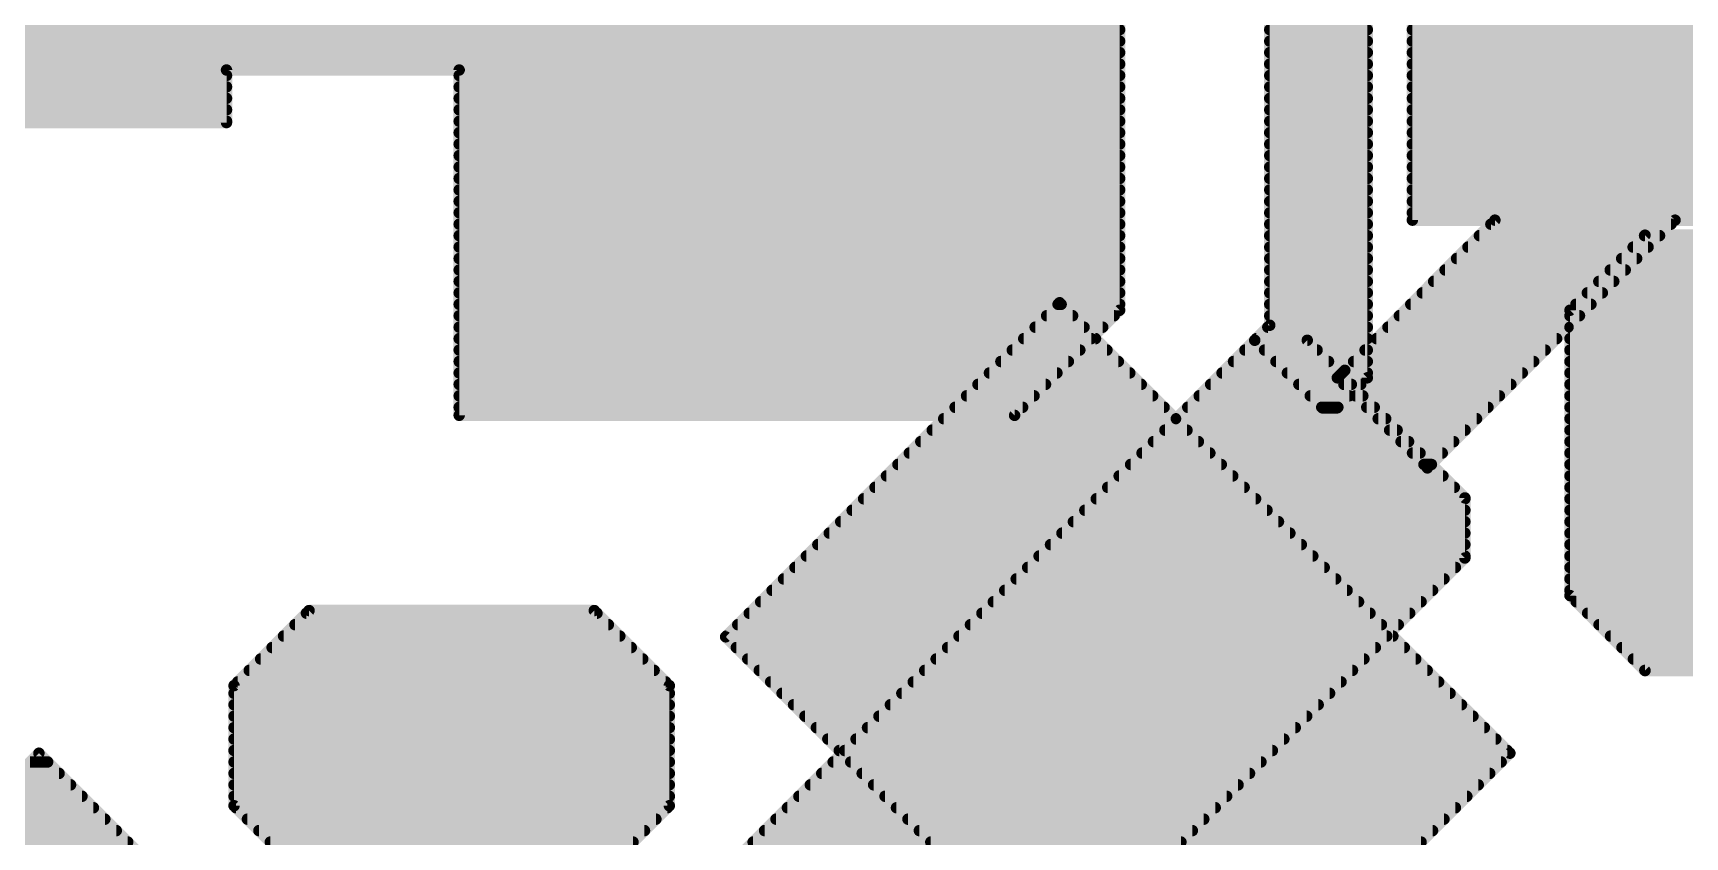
# Model space of a CAD drawing. Extents: x 0 to 99.8, y 0 to 95.2.
# Drawn here: x 34.02 to 56.03, y 55.08 to 65.79 of the extents above; entities that cross this region are included whole.
import ezdxf

# ---------------------------------------------------------------- set-up
doc = ezdxf.new("R2010")
doc.units = 0
doc.layers.add('156', color=253, linetype='CONTINUOUS')
doc.layers.add('157', color=20, linetype='CONTINUOUS')

msp = doc.modelspace()

# ---------------------------------------------------------------- linework, layer by layer
at = {"layer": '156', "const_width": 0.1524}
for points in [[(48.5, 62.1), (48.5, 69.1)], [(52.4, 66.1), (52.4, 63.3)], [(32, 65.8368), (48.5, 65.8368)], [(52.4, 65.8368), (68.9, 65.8368)], [(32, 65.6844), (48.5, 65.6844)], [(32, 65.532), (48.5, 65.532)], [(52.4, 65.6844), (68.9, 65.6844)], [(52.4, 65.532), (68.9, 65.532)], [(32, 65.3796), (48.5, 65.3796)], [(36.6, 64.6), (36.6, 65.3)], [(36.6, 65.3), (39.7, 65.3)], [(39.7, 65.3), (39.7, 60.7)], [(52.4, 65.3796), (68.9, 65.3796)], [(32, 65.2272), (36.6, 65.2272)], [(32, 65.0748), (36.6, 65.0748)], [(39.7, 65.2272), (48.5, 65.2272)], [(39.7, 65.0748), (48.5, 65.0748)], [(52.4, 65.2272), (68.9, 65.2272)], [(52.4, 65.0748), (68.9, 65.0748)], [(32, 64.9224), (36.6, 64.9224)], [(39.7, 64.9224), (48.5, 64.9224)], [(52.4, 64.9224), (68.9, 64.9224)], [(32, 64.77), (36.6, 64.77)], [(39.7, 64.77), (48.5, 64.77)], [(52.4, 64.77), (68.9, 64.77)], [(32, 64.6176), (36.6, 64.6176)], [(32, 64.6), (36.6, 64.6)], [(39.7, 64.6176), (48.5, 64.6176)], [(39.7, 64.4652), (48.5, 64.4652)], [(52.4, 64.6176), (68.9, 64.6176)], [(52.4, 64.4652), (68.9, 64.4652)], [(39.7, 64.3128), (48.5, 64.3128)], [(52.4, 64.3128), (68.9, 64.3128)], [(39.7, 64.1604), (48.5, 64.1604)], [(39.7, 64.008), (48.5, 64.008)], [(52.4, 64.1604), (68.9, 64.1604)], [(52.4, 64.008), (68.9, 64.008)], [(39.7, 63.8556), (48.5, 63.8556)], [(52.4, 63.8556), (57, 63.8556)], [(39.7, 63.7032), (48.5, 63.7032)], [(39.7, 63.5508), (48.5, 63.5508)], [(52.4, 63.7032), (57, 63.7032)], [(52.4, 63.5508), (57, 63.5508)], [(39.7, 63.3984), (48.5, 63.3984)], [(52.4, 63.3984), (57, 63.3984)], [(39.7, 63.246), (48.5, 63.246)], [(39.7, 63.0936), (48.5, 63.0936)], [(51.5, 61.3), (53.5, 63.3)], [(52.4, 63.3), (57, 63.3)], [(55.9, 63.3), (52.6, 60)], [(53.2936, 63.0936), (55.6936, 63.0936)], [(53.446, 63.246), (55.846, 63.246)], [(53.5, 63.3), (55.9, 63.3)], [(55.5, 63.1), (54.5, 62.1)], [(55.4936, 63.0936), (57.1064, 63.0936)], [(57.1, 63.1), (55.5, 63.1)], [(39.7, 62.9412), (48.5, 62.9412)], [(53.1412, 62.9412), (55.5412, 62.9412)], [(55.3412, 62.9412), (57.2588, 62.9412)], [(39.7, 62.7888), (48.5, 62.7888)], [(52.9888, 62.7888), (55.3888, 62.7888)], [(55.1888, 62.7888), (57.4112, 62.7888)], [(39.7, 62.6364), (48.5, 62.6364)], [(39.7, 62.484), (48.5, 62.484)], [(52.684, 62.484), (55.084, 62.484)], [(52.8364, 62.6364), (55.2364, 62.6364)], [(54.884, 62.484), (57.716, 62.484)], [(55.0364, 62.6364), (57.5636, 62.6364)], [(39.7, 62.3316), (48.5, 62.3316)], [(52.5316, 62.3316), (54.9316, 62.3316)], [(54.7316, 62.3316), (57.8684, 62.3316)], [(39.7, 62.1792), (48.5, 62.1792)], [(39.7, 62.0268), (48.4268, 62.0268)], [(47.1, 60.7), (48.5, 62.1)], [(52.2268, 62.0268), (54.6268, 62.0268)], [(52.3792, 62.1792), (54.7792, 62.1792)], [(54.5, 62.1), (54.5, 58.3)], [(54.5, 62.0268), (58.1, 62.0268)], [(54.5792, 62.1792), (58.0208, 62.1792)], [(39.7, 61.8744), (48.2744, 61.8744)], [(52.0744, 61.8744), (54.4744, 61.8744)], [(54.5, 61.8744), (58.1, 61.8744)], [(39.7, 61.722), (48.122, 61.722)], [(39.7, 61.5696), (47.9696, 61.5696)], [(51.7696, 61.5696), (54.1696, 61.5696)], [(51.922, 61.722), (54.322, 61.722)], [(54.5, 61.722), (58.1, 61.722)], [(54.5, 61.5696), (58.1, 61.5696)], [(39.7, 61.4172), (47.8172, 61.4172)], [(51.6172, 61.4172), (54.0172, 61.4172)], [(54.5, 61.4172), (58.1, 61.4172)], [(39.7, 61.2648), (47.6648, 61.2648)], [(39.7, 61.1124), (47.5124, 61.1124)], [(51.4, 61.2), (51.5, 61.3)], [(52.6, 60), (51.4, 61.2)], [(51.4648, 61.2648), (53.8648, 61.2648)], [(51.4876, 61.1124), (53.7124, 61.1124)], [(54.5, 61.2648), (58.1, 61.2648)], [(54.5, 61.1124), (58.1, 61.1124)], [(39.7, 60.96), (47.36, 60.96)], [(51.64, 60.96), (53.56, 60.96)], [(54.5, 60.96), (58.1, 60.96)], [(39.7, 60.8076), (47.2076, 60.8076)], [(39.7, 60.7), (47.1, 60.7)], [(51.7924, 60.8076), (53.4076, 60.8076)], [(54.5, 60.8076), (58.1, 60.8076)], [(51.9448, 60.6552), (53.2552, 60.6552)], [(52.0972, 60.5028), (53.1028, 60.5028)], [(54.5, 60.6552), (58.1, 60.6552)], [(54.5, 60.5028), (58.1, 60.5028)], [(52.2496, 60.3504), (52.9504, 60.3504)], [(54.5, 60.3504), (58.1, 60.3504)], [(52.402, 60.198), (52.798, 60.198)], [(52.5544, 60.0456), (52.6456, 60.0456)], [(54.5, 60.198), (58.1, 60.198)], [(54.5, 60.0456), (58.1, 60.0456)], [(54.5, 59.8932), (58.1, 59.8932)], [(54.5, 59.7408), (58.1, 59.7408)], [(54.5, 59.5884), (58.1, 59.5884)], [(54.5, 59.436), (58.1, 59.436)], [(54.5, 59.2836), (58.1, 59.2836)], [(54.5, 59.1312), (58.1, 59.1312)], [(54.5, 58.9788), (58.1, 58.9788)], [(54.5, 58.8264), (58.1, 58.8264)], [(54.5, 58.674), (58.1, 58.674)], [(54.5, 58.5216), (58.1, 58.5216)], [(54.5, 58.3692), (58.1, 58.3692)], [(54.5, 58.3), (55.5, 57.3)], [(37.7, 58.1), (36.7, 57.1)], [(37.6644, 58.0644), (41.5356, 58.0644)], [(41.5, 58.1), (37.7, 58.1)], [(42.5, 57.1), (41.5, 58.1)], [(54.5832, 58.2168), (58.0168, 58.2168)], [(54.7356, 58.0644), (57.8644, 58.0644)], [(37.512, 57.912), (41.688, 57.912)], [(54.888, 57.912), (57.712, 57.912)], [(37.2072, 57.6072), (41.9928, 57.6072)], [(37.3596, 57.7596), (41.8404, 57.7596)], [(55.0404, 57.7596), (57.5596, 57.7596)], [(55.1928, 57.6072), (57.4072, 57.6072)], [(37.0548, 57.4548), (42.1452, 57.4548)], [(55.3452, 57.4548), (57.2548, 57.4548)], [(36.9024, 57.3024), (42.2976, 57.3024)], [(55.4976, 57.3024), (57.1024, 57.3024)], [(55.5, 57.3), (57.1, 57.3)], [(36.7, 57.1), (36.7, 55.5)], [(36.7, 56.9976), (42.5, 56.9976)], [(36.75, 57.15), (42.45, 57.15)], [(42.5, 55.5), (42.5, 57.1)], [(36.7, 56.8452), (42.5, 56.8452)], [(36.7, 56.6928), (42.5, 56.6928)], [(36.7, 56.5404), (42.5, 56.5404)], [(36.7, 56.388), (42.5, 56.388)], [(32.6, 54.7), (34.1, 56.2)], [(33.9832, 56.0832), (34.2168, 56.0832)], [(34.1, 56.2), (40.1, 50.2)], [(36.7, 56.2356), (42.5, 56.2356)], [(36.7, 56.0832), (42.5, 56.0832)], [(33.8308, 55.9308), (34.3692, 55.9308)], [(36.7, 55.9308), (42.5, 55.9308)], [(33.526, 55.626), (34.674, 55.626)], [(33.6784, 55.7784), (34.5216, 55.7784)], [(36.7, 55.7784), (42.5, 55.7784)], [(36.7, 55.626), (42.5, 55.626)], [(33.3736, 55.4736), (34.8264, 55.4736)], [(36.7, 55.5), (37.6, 54.6)], [(36.7264, 55.4736), (42.4736, 55.4736)], [(41.6, 54.6), (42.5, 55.5)], [(33.2212, 55.3212), (34.9788, 55.3212)], [(36.8788, 55.3212), (42.3212, 55.3212)], [(32.9164, 55.0164), (35.2836, 55.0164)], [(33.0688, 55.1688), (35.1312, 55.1688)], [(37.0312, 55.1688), (42.1688, 55.1688)], [(37.1836, 55.0164), (42.0164, 55.0164)]]:
    msp.add_lwpolyline(points, dxfattribs=at)
at = {"layer": '156', "const_width": 0.0762}
for points in [[(48.5, 65.7987, 1), (48.5, 65.8749)], [(52.4, 65.8749, 1), (52.4, 65.7987)], [(48.5, 65.6463, 1), (48.5, 65.7225)], [(48.5, 65.4939, 1), (48.5, 65.5701)], [(52.4, 65.7225, 1), (52.4, 65.6463)], [(52.4, 65.5701, 1), (52.4, 65.4939)], [(36.6381, 65.3, 1), (36.5619, 65.3)], [(36.6, 65.3381, 1), (36.6, 65.2619)], [(39.7381, 65.3, 1), (39.6619, 65.3)], [(39.7, 65.2619, 1), (39.7, 65.3381)], [(48.5, 65.3415, 1), (48.5, 65.4177)], [(52.4, 65.4177, 1), (52.4, 65.3415)], [(36.6, 65.1891, 1), (36.6, 65.2653)], [(36.6, 65.0367, 1), (36.6, 65.1129)], [(39.7, 65.2653, 1), (39.7, 65.1891)], [(39.7, 65.1129, 1), (39.7, 65.0367)], [(48.5, 65.1891, 1), (48.5, 65.2653)], [(48.5, 65.0367, 1), (48.5, 65.1129)], [(52.4, 65.2653, 1), (52.4, 65.1891)], [(52.4, 65.1129, 1), (52.4, 65.0367)], [(36.6, 64.8843, 1), (36.6, 64.9605)], [(39.7, 64.9605, 1), (39.7, 64.8843)], [(48.5, 64.8843, 1), (48.5, 64.9605)], [(52.4, 64.9605, 1), (52.4, 64.8843)], [(36.6, 64.7319, 1), (36.6, 64.8081)], [(39.7, 64.8081, 1), (39.7, 64.7319)], [(48.5, 64.7319, 1), (48.5, 64.8081)], [(52.4, 64.8081, 1), (52.4, 64.7319)], [(36.5619, 64.6, 1), (36.6381, 64.6)], [(36.6, 64.5795, 1), (36.6, 64.6557)], [(36.6, 64.5619, 1), (36.6, 64.6381)], [(39.7, 64.6557, 1), (39.7, 64.5795)], [(39.7, 64.5033, 1), (39.7, 64.4271)], [(48.5, 64.5795, 1), (48.5, 64.6557)], [(48.5, 64.4271, 1), (48.5, 64.5033)], [(52.4, 64.6557, 1), (52.4, 64.5795)], [(52.4, 64.5033, 1), (52.4, 64.4271)], [(39.7, 64.3509, 1), (39.7, 64.2747)], [(48.5, 64.2747, 1), (48.5, 64.3509)], [(52.4, 64.3509, 1), (52.4, 64.2747)], [(39.7, 64.1985, 1), (39.7, 64.1223)], [(39.7, 64.0461, 1), (39.7, 63.9699)], [(48.5, 64.1223, 1), (48.5, 64.1985)], [(48.5, 63.9699, 1), (48.5, 64.0461)], [(52.4, 64.1985, 1), (52.4, 64.1223)], [(52.4, 64.0461, 1), (52.4, 63.9699)], [(39.7, 63.8937, 1), (39.7, 63.8175)], [(48.5, 63.8175, 1), (48.5, 63.8937)], [(52.4, 63.8937, 1), (52.4, 63.8175)], [(39.7, 63.7413, 1), (39.7, 63.6651)], [(39.7, 63.5889, 1), (39.7, 63.5127)], [(48.5, 63.6651, 1), (48.5, 63.7413)], [(48.5, 63.5127, 1), (48.5, 63.5889)], [(52.4, 63.7413, 1), (52.4, 63.6651)], [(52.4, 63.5889, 1), (52.4, 63.5127)], [(39.7, 63.4365, 1), (39.7, 63.3603)], [(48.5, 63.3603, 1), (48.5, 63.4365)], [(52.4, 63.4365, 1), (52.4, 63.3603)], [(39.7, 63.2841, 1), (39.7, 63.2079)], [(39.7, 63.1317, 1), (39.7, 63.0555)], [(48.5, 63.2079, 1), (48.5, 63.2841)], [(48.5, 63.0555, 1), (48.5, 63.1317)], [(52.4, 63.3381, 1), (52.4, 63.2619)], [(52.3619, 63.3, 1), (52.4381, 63.3)], [(53.2936, 63.1317, 1), (53.2936, 63.0555)], [(53.446, 63.2841, 1), (53.446, 63.2079)], [(53.5, 63.3381, 1), (53.5, 63.2619)], [(53.5269, 63.2731, 1), (53.4731, 63.3269)], [(55.4936, 63.1317, 1), (55.4936, 63.0555)], [(55.5, 63.1381, 1), (55.5, 63.0619)], [(55.5269, 63.0731, 1), (55.4731, 63.1269)], [(55.6936, 63.0555, 1), (55.6936, 63.1317)], [(55.846, 63.2079, 1), (55.846, 63.2841)], [(55.9269, 63.2731, 1), (55.8731, 63.3269)], [(55.9, 63.2619, 1), (55.9, 63.3381)], [(39.7, 62.9793, 1), (39.7, 62.9031)], [(48.5, 62.9031, 1), (48.5, 62.9793)], [(53.1412, 62.9793, 1), (53.1412, 62.9031)], [(55.3412, 62.9793, 1), (55.3412, 62.9031)], [(55.5412, 62.9031, 1), (55.5412, 62.9793)], [(39.7, 62.8269, 1), (39.7, 62.7507)], [(48.5, 62.7507, 1), (48.5, 62.8269)], [(52.9888, 62.8269, 1), (52.9888, 62.7507)], [(55.1888, 62.8269, 1), (55.1888, 62.7507)], [(55.3888, 62.7507, 1), (55.3888, 62.8269)], [(39.7, 62.6745, 1), (39.7, 62.5983)], [(39.7, 62.5221, 1), (39.7, 62.4459)], [(48.5, 62.5983, 1), (48.5, 62.6745)], [(48.5, 62.4459, 1), (48.5, 62.5221)], [(52.684, 62.5221, 1), (52.684, 62.4459)], [(52.8364, 62.6745, 1), (52.8364, 62.5983)], [(54.884, 62.5221, 1), (54.884, 62.4459)], [(55.0364, 62.6745, 1), (55.0364, 62.5983)], [(55.084, 62.4459, 1), (55.084, 62.5221)], [(55.2364, 62.5983, 1), (55.2364, 62.6745)], [(39.7, 62.3697, 1), (39.7, 62.2935)], [(48.5, 62.2935, 1), (48.5, 62.3697)], [(52.5316, 62.3697, 1), (52.5316, 62.2935)], [(54.7316, 62.3697, 1), (54.7316, 62.2935)], [(54.9316, 62.2935, 1), (54.9316, 62.3697)], [(39.7, 62.2173, 1), (39.7, 62.1411)], [(39.7, 62.0649, 1), (39.7, 61.9887)], [(48.4268, 61.9887, 1), (48.4268, 62.0649)], [(48.4619, 62.1, 1), (48.5381, 62.1)], [(48.5269, 62.0731, 1), (48.4731, 62.1269)], [(48.5, 62.1411, 1), (48.5, 62.2173)], [(52.2268, 62.0649, 1), (52.2268, 61.9887)], [(52.3792, 62.2173, 1), (52.3792, 62.1411)], [(54.5381, 62.1, 1), (54.4619, 62.1)], [(54.5, 62.0649, 1), (54.5, 61.9887)], [(54.4731, 62.1269, 1), (54.5269, 62.0731)], [(54.5792, 62.2173, 1), (54.5792, 62.1411)], [(54.6268, 61.9887, 1), (54.6268, 62.0649)], [(54.7792, 62.1411, 1), (54.7792, 62.2173)], [(39.7, 61.9125, 1), (39.7, 61.8363)], [(48.2744, 61.8363, 1), (48.2744, 61.9125)], [(52.0744, 61.9125, 1), (52.0744, 61.8363)], [(54.5, 61.9125, 1), (54.5, 61.8363)], [(54.4744, 61.8363, 1), (54.4744, 61.9125)], [(39.7, 61.7601, 1), (39.7, 61.6839)], [(39.7, 61.6077, 1), (39.7, 61.5315)], [(47.9696, 61.5315, 1), (47.9696, 61.6077)], [(48.122, 61.6839, 1), (48.122, 61.7601)], [(51.7696, 61.6077, 1), (51.7696, 61.5315)], [(51.922, 61.7601, 1), (51.922, 61.6839)], [(54.1696, 61.5315, 1), (54.1696, 61.6077)], [(54.322, 61.6839, 1), (54.322, 61.7601)], [(54.5, 61.7601, 1), (54.5, 61.6839)], [(54.5, 61.6077, 1), (54.5, 61.5315)], [(39.7, 61.4553, 1), (39.7, 61.3791)], [(47.8172, 61.3791, 1), (47.8172, 61.4553)], [(51.6172, 61.4553, 1), (51.6172, 61.3791)], [(54.0172, 61.3791, 1), (54.0172, 61.4553)], [(54.5, 61.4553, 1), (54.5, 61.3791)], [(39.7, 61.3029, 1), (39.7, 61.2267)], [(39.7, 61.1505, 1), (39.7, 61.0743)], [(47.5124, 61.0743, 1), (47.5124, 61.1505)], [(47.6648, 61.2267, 1), (47.6648, 61.3029)], [(51.4269, 61.2269, 1), (51.3731, 61.1731)], [(51.3731, 61.2269, 1), (51.4269, 61.1731)], [(51.4648, 61.3029, 1), (51.4648, 61.2267)], [(51.4876, 61.1505, 1), (51.4876, 61.0743)], [(51.4731, 61.3269, 1), (51.5269, 61.2731)], [(51.5269, 61.2731, 1), (51.4731, 61.3269)], [(53.7124, 61.0743, 1), (53.7124, 61.1505)], [(53.8648, 61.2267, 1), (53.8648, 61.3029)], [(54.5, 61.3029, 1), (54.5, 61.2267)], [(54.5, 61.1505, 1), (54.5, 61.0743)], [(39.7, 60.9981, 1), (39.7, 60.9219)], [(47.36, 60.9219, 1), (47.36, 60.9981)], [(51.64, 60.9981, 1), (51.64, 60.9219)], [(53.56, 60.9219, 1), (53.56, 60.9981)], [(54.5, 60.9981, 1), (54.5, 60.9219)], [(39.7, 60.8457, 1), (39.7, 60.7695)], [(39.7, 60.7381, 1), (39.7, 60.6619)], [(47.0731, 60.7269, 1), (47.1269, 60.6731)], [(47.1, 60.6619, 1), (47.1, 60.7381)], [(47.2076, 60.7695, 1), (47.2076, 60.8457)], [(51.7924, 60.8457, 1), (51.7924, 60.7695)], [(53.4076, 60.7695, 1), (53.4076, 60.8457)], [(54.5, 60.8457, 1), (54.5, 60.7695)], [(39.6619, 60.7, 1), (39.7381, 60.7)], [(51.9448, 60.6933, 1), (51.9448, 60.6171)], [(52.0972, 60.5409, 1), (52.0972, 60.4647)], [(53.1028, 60.4647, 1), (53.1028, 60.5409)], [(53.2552, 60.6171, 1), (53.2552, 60.6933)], [(54.5, 60.6933, 1), (54.5, 60.6171)], [(54.5, 60.5409, 1), (54.5, 60.4647)], [(52.2496, 60.3885, 1), (52.2496, 60.3123)], [(52.9504, 60.3123, 1), (52.9504, 60.3885)], [(54.5, 60.3885, 1), (54.5, 60.3123)], [(52.402, 60.2361, 1), (52.402, 60.1599)], [(52.5544, 60.0837, 1), (52.5544, 60.0075)], [(52.6456, 60.0075, 1), (52.6456, 60.0837)], [(52.798, 60.1599, 1), (52.798, 60.2361)], [(54.5, 60.2361, 1), (54.5, 60.1599)], [(54.5, 60.0837, 1), (54.5, 60.0075)], [(52.5731, 60.0269, 1), (52.6269, 59.9731)], [(52.5731, 59.9731, 1), (52.6269, 60.0269)], [(54.5, 59.9313, 1), (54.5, 59.8551)], [(54.5, 59.7789, 1), (54.5, 59.7027)], [(54.5, 59.6265, 1), (54.5, 59.5503)], [(54.5, 59.4741, 1), (54.5, 59.3979)], [(54.5, 59.3217, 1), (54.5, 59.2455)], [(54.5, 59.1693, 1), (54.5, 59.0931)], [(54.5, 59.0169, 1), (54.5, 58.9407)], [(54.5, 58.8645, 1), (54.5, 58.7883)], [(54.5, 58.7121, 1), (54.5, 58.6359)], [(54.5, 58.5597, 1), (54.5, 58.4835)], [(54.5, 58.4073, 1), (54.5, 58.3311)], [(54.4619, 58.3, 1), (54.5381, 58.3)], [(54.5269, 58.3269, 1), (54.4731, 58.2731)], [(37.6644, 58.1025, 1), (37.6644, 58.0263)], [(37.7, 58.1381, 1), (37.7, 58.0619)], [(37.7269, 58.0731, 1), (37.6731, 58.1269)], [(41.5269, 58.1269, 1), (41.4731, 58.0731)], [(41.5, 58.0619, 1), (41.5, 58.1381)], [(41.5356, 58.0263, 1), (41.5356, 58.1025)], [(54.5832, 58.2549, 1), (54.5832, 58.1787)], [(54.7356, 58.1025, 1), (54.7356, 58.0263)], [(37.512, 57.9501, 1), (37.512, 57.8739)], [(41.688, 57.8739, 1), (41.688, 57.9501)], [(54.888, 57.9501, 1), (54.888, 57.8739)], [(37.2072, 57.6453, 1), (37.2072, 57.5691)], [(37.3596, 57.7977, 1), (37.3596, 57.7215)], [(41.8404, 57.7215, 1), (41.8404, 57.7977)], [(41.9928, 57.5691, 1), (41.9928, 57.6453)], [(55.0404, 57.7977, 1), (55.0404, 57.7215)], [(55.1928, 57.6453, 1), (55.1928, 57.5691)], [(37.0548, 57.4929, 1), (37.0548, 57.4167)], [(42.1452, 57.4167, 1), (42.1452, 57.4929)], [(55.3452, 57.4929, 1), (55.3452, 57.4167)], [(36.9024, 57.3405, 1), (36.9024, 57.2643)], [(42.2976, 57.2643, 1), (42.2976, 57.3405)], [(55.4976, 57.3405, 1), (55.4976, 57.2643)], [(55.5, 57.3381, 1), (55.5, 57.2619)], [(55.4731, 57.2731, 1), (55.5269, 57.3269)], [(36.7381, 57.1, 1), (36.6619, 57.1)], [(36.7, 57.0357, 1), (36.7, 56.9595)], [(36.6731, 57.1269, 1), (36.7269, 57.0731)], [(36.75, 57.1881, 1), (36.75, 57.1119)], [(42.45, 57.1119, 1), (42.45, 57.1881)], [(42.5381, 57.1, 1), (42.4619, 57.1)], [(42.4731, 57.0731, 1), (42.5269, 57.1269)], [(42.5, 56.9595, 1), (42.5, 57.0357)], [(36.7, 56.8833, 1), (36.7, 56.8071)], [(42.5, 56.8071, 1), (42.5, 56.8833)], [(36.7, 56.7309, 1), (36.7, 56.6547)], [(36.7, 56.5785, 1), (36.7, 56.5023)], [(42.5, 56.6547, 1), (42.5, 56.7309)], [(42.5, 56.5023, 1), (42.5, 56.5785)], [(36.7, 56.4261, 1), (36.7, 56.3499)], [(42.5, 56.3499, 1), (42.5, 56.4261)], [(34.1269, 56.2269, 1), (34.0731, 56.1731)], [(34.1269, 56.1731, 1), (34.0731, 56.2269)], [(34.2168, 56.0451, 1), (34.2168, 56.1213)], [(36.7, 56.2737, 1), (36.7, 56.1975)], [(36.7, 56.1213, 1), (36.7, 56.0451)], [(42.5, 56.1975, 1), (42.5, 56.2737)], [(42.5, 56.0451, 1), (42.5, 56.1213)], [(34.3692, 55.8927, 1), (34.3692, 55.9689)], [(36.7, 55.9689, 1), (36.7, 55.8927)], [(42.5, 55.8927, 1), (42.5, 55.9689)], [(34.5216, 55.7403, 1), (34.5216, 55.8165)], [(34.674, 55.5879, 1), (34.674, 55.6641)], [(36.7, 55.8165, 1), (36.7, 55.7403)], [(36.7, 55.6641, 1), (36.7, 55.5879)], [(42.5, 55.7403, 1), (42.5, 55.8165)], [(42.5, 55.5879, 1), (42.5, 55.6641)], [(34.8264, 55.4355, 1), (34.8264, 55.5117)], [(36.6619, 55.5, 1), (36.7381, 55.5)], [(36.7269, 55.5269, 1), (36.6731, 55.4731)], [(36.7264, 55.5117, 1), (36.7264, 55.4355)], [(42.4619, 55.5, 1), (42.5381, 55.5)], [(42.5269, 55.4731, 1), (42.4731, 55.5269)], [(42.4736, 55.4355, 1), (42.4736, 55.5117)], [(34.9788, 55.2831, 1), (34.9788, 55.3593)], [(36.8788, 55.3593, 1), (36.8788, 55.2831)], [(42.3212, 55.2831, 1), (42.3212, 55.3593)], [(35.1312, 55.1307, 1), (35.1312, 55.2069)], [(35.2836, 54.9783, 1), (35.2836, 55.0545)], [(37.0312, 55.2069, 1), (37.0312, 55.1307)], [(37.1836, 55.0545, 1), (37.1836, 54.9783)], [(42.0164, 54.9783, 1), (42.0164, 55.0545)], [(42.1688, 55.1307, 1), (42.1688, 55.2069)]]:
    msp.add_lwpolyline(points, format="xyb", dxfattribs=at)
at = {"layer": '157', "const_width": 0.1524}
for points in [[(50.5, 61.9), (50.5, 65.9)], [(50.5, 65.8368), (51.8, 65.8368)], [(51.8, 65.9), (51.8, 61.2)], [(50.5, 65.6844), (51.8, 65.6844)], [(50.5, 65.532), (51.8, 65.532)], [(50.5, 65.3796), (51.8, 65.3796)], [(50.5, 65.2272), (51.8, 65.2272)], [(50.5, 65.0748), (51.8, 65.0748)], [(50.5, 64.9224), (51.8, 64.9224)], [(50.5, 64.77), (51.8, 64.77)], [(50.5, 64.6176), (51.8, 64.6176)], [(50.5, 64.4652), (51.8, 64.4652)], [(50.5, 64.3128), (51.8, 64.3128)], [(50.5, 64.1604), (51.8, 64.1604)], [(50.5, 64.008), (51.8, 64.008)], [(50.5, 63.8556), (51.8, 63.8556)], [(50.5, 63.7032), (51.8, 63.7032)], [(50.5, 63.5508), (51.8, 63.5508)], [(50.5, 63.3984), (51.8, 63.3984)], [(50.5, 63.246), (51.8, 63.246)], [(50.5, 63.0936), (51.8, 63.0936)], [(50.5, 62.9412), (51.8, 62.9412)], [(50.5, 62.7888), (51.8, 62.7888)], [(50.5, 62.6364), (51.8, 62.6364)], [(50.5, 62.484), (51.8, 62.484)], [(50.5, 62.3316), (51.8, 62.3316)], [(47.7, 62.2), (43.25, 57.75)], [(47.5268, 62.0268), (47.8732, 62.0268)], [(47.6792, 62.1792), (47.7208, 62.1792)], [(53.7, 56.2), (47.7, 62.2)], [(50.5, 62.1792), (51.8, 62.1792)], [(50.5, 62.0268), (51.8, 62.0268)], [(47.3744, 61.8744), (48.0256, 61.8744)], [(50.3, 61.7), (50.5, 61.9)], [(50.4744, 61.8744), (51.8, 61.8744)], [(43.3, 54.7), (50.3, 61.7)], [(47.0696, 61.5696), (48.3304, 61.5696)], [(47.222, 61.722), (48.178, 61.722)], [(50.1696, 61.5696), (51.1304, 61.5696)], [(50.3, 61.7), (51, 61.7)], [(51.2, 60.8), (50.3, 61.7)], [(50.322, 61.722), (51.8, 61.722)], [(50.4304, 61.5696), (51.8, 61.5696)], [(51, 61.7), (53.1, 59.6)], [(46.9172, 61.4172), (48.4828, 61.4172)], [(50.0172, 61.4172), (51.2828, 61.4172)], [(50.5828, 61.4172), (51.8, 61.4172)], [(46.6124, 61.1124), (48.7876, 61.1124)], [(46.7648, 61.2648), (48.6352, 61.2648)], [(49.7124, 61.1124), (51.5876, 61.1124)], [(49.8648, 61.2648), (51.4352, 61.2648)], [(50.7352, 61.2648), (51.8, 61.2648)], [(50.8876, 61.1124), (51.7124, 61.1124)], [(51.8, 61.2), (51.4, 60.8)], [(46.46, 60.96), (48.94, 60.96)], [(49.56, 60.96), (51.74, 60.96)], [(51.04, 60.96), (51.56, 60.96)], [(46.3076, 60.8076), (49.0924, 60.8076)], [(49.4076, 60.8076), (51.8924, 60.8076)], [(51.1924, 60.8076), (51.4076, 60.8076)], [(51.4, 60.8), (51.2, 60.8)], [(46.0028, 60.5028), (49.3972, 60.5028)], [(46.1552, 60.6552), (49.2448, 60.6552)], [(49.1028, 60.5028), (52.1972, 60.5028)], [(49.2552, 60.6552), (52.0448, 60.6552)], [(45.8504, 60.3504), (49.5496, 60.3504)], [(48.9504, 60.3504), (52.3496, 60.3504)], [(45.5456, 60.0456), (49.8544, 60.0456)], [(45.698, 60.198), (49.702, 60.198)], [(48.6456, 60.0456), (52.6544, 60.0456)], [(48.798, 60.198), (52.502, 60.198)], [(45.3932, 59.8932), (50.0068, 59.8932)], [(48.4932, 59.8932), (52.8068, 59.8932)], [(45.0884, 59.5884), (50.3116, 59.5884)], [(45.2408, 59.7408), (50.1592, 59.7408)], [(48.1884, 59.5884), (53.1, 59.5884)], [(48.3408, 59.7408), (52.9592, 59.7408)], [(53.1, 59.6), (53.1, 58.8)], [(44.936, 59.436), (50.464, 59.436)], [(48.036, 59.436), (53.1, 59.436)], [(44.7836, 59.2836), (50.6164, 59.2836)], [(47.8836, 59.2836), (53.1, 59.2836)], [(44.4788, 58.9788), (50.9212, 58.9788)], [(44.6312, 59.1312), (50.7688, 59.1312)], [(47.5788, 58.9788), (53.1, 58.9788)], [(47.7312, 59.1312), (53.1, 59.1312)], [(44.3264, 58.8264), (51.0736, 58.8264)], [(47.4264, 58.8264), (53.1, 58.8264)], [(53.1, 58.8), (47.6, 53.3)], [(44.0216, 58.5216), (51.3784, 58.5216)], [(44.174, 58.674), (51.226, 58.674)], [(47.1216, 58.5216), (52.8216, 58.5216)], [(47.274, 58.674), (52.974, 58.674)], [(43.8692, 58.3692), (51.5308, 58.3692)], [(46.9692, 58.3692), (52.6692, 58.3692)], [(43.5644, 58.0644), (51.8356, 58.0644)], [(43.7168, 58.2168), (51.6832, 58.2168)], [(46.6644, 58.0644), (52.3644, 58.0644)], [(46.8168, 58.2168), (52.5168, 58.2168)], [(43.412, 57.912), (51.988, 57.912)], [(46.512, 57.912), (52.212, 57.912)], [(43.25, 57.75), (49.25, 51.75)], [(43.2596, 57.7596), (52.1404, 57.7596)], [(43.3928, 57.6072), (52.2928, 57.6072)], [(46.2072, 57.6072), (51.9072, 57.6072)], [(46.3596, 57.7596), (52.0596, 57.7596)], [(43.5452, 57.4548), (52.4452, 57.4548)], [(46.0548, 57.4548), (51.7548, 57.4548)], [(43.6976, 57.3024), (52.5976, 57.3024)], [(45.9024, 57.3024), (51.6024, 57.3024)], [(43.85, 57.15), (52.75, 57.15)], [(44.0024, 56.9976), (52.9024, 56.9976)], [(45.5976, 56.9976), (51.2976, 56.9976)], [(45.75, 57.15), (51.45, 57.15)], [(44.1548, 56.8452), (53.0548, 56.8452)], [(45.4452, 56.8452), (51.1452, 56.8452)], [(44.3072, 56.6928), (53.2072, 56.6928)], [(44.4596, 56.5404), (53.3596, 56.5404)], [(45.1404, 56.5404), (50.8404, 56.5404)], [(45.2928, 56.6928), (50.9928, 56.6928)], [(44.612, 56.388), (53.512, 56.388)], [(44.988, 56.388), (50.688, 56.388)], [(44.6832, 56.0832), (50.3832, 56.0832)], [(44.7644, 56.2356), (53.6644, 56.2356)], [(44.8356, 56.2356), (50.5356, 56.2356)], [(44.9168, 56.0832), (53.5832, 56.0832)], [(49.25, 51.75), (53.7, 56.2)], [(44.5308, 55.9308), (50.2308, 55.9308)], [(45.0692, 55.9308), (53.4308, 55.9308)], [(44.226, 55.626), (49.926, 55.626)], [(44.3784, 55.7784), (50.0784, 55.7784)], [(45.2216, 55.7784), (53.2784, 55.7784)], [(45.374, 55.626), (53.126, 55.626)], [(44.0736, 55.4736), (49.7736, 55.4736)], [(45.5264, 55.4736), (52.9736, 55.4736)], [(43.9212, 55.3212), (49.6212, 55.3212)], [(45.6788, 55.3212), (52.8212, 55.3212)], [(43.6164, 55.0164), (49.3164, 55.0164)], [(43.7688, 55.1688), (49.4688, 55.1688)], [(45.8312, 55.1688), (52.6688, 55.1688)], [(45.9836, 55.0164), (52.5164, 55.0164)]]:
    msp.add_lwpolyline(points, dxfattribs=at)
at = {"layer": '157', "const_width": 0.0762}
for points in [[(50.5, 65.8749, 1), (50.5, 65.7987)], [(51.8, 65.7987, 1), (51.8, 65.8749)], [(50.5, 65.7225, 1), (50.5, 65.6463)], [(50.5, 65.5701, 1), (50.5, 65.4939)], [(51.8, 65.6463, 1), (51.8, 65.7225)], [(51.8, 65.4939, 1), (51.8, 65.5701)], [(50.5, 65.4177, 1), (50.5, 65.3415)], [(51.8, 65.3415, 1), (51.8, 65.4177)], [(50.5, 65.2653, 1), (50.5, 65.1891)], [(50.5, 65.1129, 1), (50.5, 65.0367)], [(51.8, 65.1891, 1), (51.8, 65.2653)], [(51.8, 65.0367, 1), (51.8, 65.1129)], [(50.5, 64.9605, 1), (50.5, 64.8843)], [(51.8, 64.8843, 1), (51.8, 64.9605)], [(50.5, 64.8081, 1), (50.5, 64.7319)], [(51.8, 64.7319, 1), (51.8, 64.8081)], [(50.5, 64.6557, 1), (50.5, 64.5795)], [(50.5, 64.5033, 1), (50.5, 64.4271)], [(51.8, 64.5795, 1), (51.8, 64.6557)], [(51.8, 64.4271, 1), (51.8, 64.5033)], [(50.5, 64.3509, 1), (50.5, 64.2747)], [(51.8, 64.2747, 1), (51.8, 64.3509)], [(50.5, 64.1985, 1), (50.5, 64.1223)], [(50.5, 64.0461, 1), (50.5, 63.9699)], [(51.8, 64.1223, 1), (51.8, 64.1985)], [(51.8, 63.9699, 1), (51.8, 64.0461)], [(50.5, 63.8937, 1), (50.5, 63.8175)], [(51.8, 63.8175, 1), (51.8, 63.8937)], [(50.5, 63.7413, 1), (50.5, 63.6651)], [(50.5, 63.5889, 1), (50.5, 63.5127)], [(51.8, 63.6651, 1), (51.8, 63.7413)], [(51.8, 63.5127, 1), (51.8, 63.5889)], [(50.5, 63.4365, 1), (50.5, 63.3603)], [(51.8, 63.3603, 1), (51.8, 63.4365)], [(50.5, 63.2841, 1), (50.5, 63.2079)], [(50.5, 63.1317, 1), (50.5, 63.0555)], [(51.8, 63.2079, 1), (51.8, 63.2841)], [(51.8, 63.0555, 1), (51.8, 63.1317)], [(50.5, 62.9793, 1), (50.5, 62.9031)], [(51.8, 62.9031, 1), (51.8, 62.9793)], [(50.5, 62.8269, 1), (50.5, 62.7507)], [(51.8, 62.7507, 1), (51.8, 62.8269)], [(50.5, 62.6745, 1), (50.5, 62.5983)], [(50.5, 62.5221, 1), (50.5, 62.4459)], [(51.8, 62.5983, 1), (51.8, 62.6745)], [(51.8, 62.4459, 1), (51.8, 62.5221)], [(50.5, 62.3697, 1), (50.5, 62.2935)], [(51.8, 62.2935, 1), (51.8, 62.3697)], [(47.5268, 62.0649, 1), (47.5268, 61.9887)], [(47.6792, 62.2173, 1), (47.6792, 62.1411)], [(47.7269, 62.2269, 1), (47.6731, 62.1731)], [(47.7269, 62.1731, 1), (47.6731, 62.2269)], [(47.7208, 62.1411, 1), (47.7208, 62.2173)], [(47.8732, 61.9887, 1), (47.8732, 62.0649)], [(50.5, 62.2173, 1), (50.5, 62.1411)], [(50.5, 62.0649, 1), (50.5, 61.9887)], [(51.8, 62.1411, 1), (51.8, 62.2173)], [(51.8, 61.9887, 1), (51.8, 62.0649)], [(47.3744, 61.9125, 1), (47.3744, 61.8363)], [(48.0256, 61.8363, 1), (48.0256, 61.9125)], [(50.4744, 61.9125, 1), (50.4744, 61.8363)], [(50.4619, 61.9, 1), (50.5381, 61.9)], [(50.5269, 61.8731, 1), (50.4731, 61.9269)], [(51.8, 61.8363, 1), (51.8, 61.9125)], [(47.0696, 61.6077, 1), (47.0696, 61.5315)], [(47.222, 61.7601, 1), (47.222, 61.6839)], [(48.178, 61.6839, 1), (48.178, 61.7601)], [(48.3304, 61.5315, 1), (48.3304, 61.6077)], [(50.1696, 61.6077, 1), (50.1696, 61.5315)], [(50.3, 61.7381, 1), (50.3, 61.6619)], [(50.3269, 61.7269, 1), (50.2731, 61.6731)], [(50.2731, 61.7269, 1), (50.3269, 61.6731)], [(50.3269, 61.6731, 1), (50.2731, 61.7269)], [(50.322, 61.7601, 1), (50.322, 61.6839)], [(50.4304, 61.6077, 1), (50.4304, 61.5315)], [(51.0269, 61.7269, 1), (50.9731, 61.6731)], [(51, 61.6619, 1), (51, 61.7381)], [(51.1304, 61.5315, 1), (51.1304, 61.6077)], [(51.8, 61.6839, 1), (51.8, 61.7601)], [(51.8, 61.5315, 1), (51.8, 61.6077)], [(46.9172, 61.4553, 1), (46.9172, 61.3791)], [(48.4828, 61.3791, 1), (48.4828, 61.4553)], [(50.0172, 61.4553, 1), (50.0172, 61.3791)], [(50.5828, 61.4553, 1), (50.5828, 61.3791)], [(51.2828, 61.3791, 1), (51.2828, 61.4553)], [(51.8, 61.3791, 1), (51.8, 61.4553)], [(46.6124, 61.1505, 1), (46.6124, 61.0743)], [(46.7648, 61.3029, 1), (46.7648, 61.2267)], [(48.6352, 61.2267, 1), (48.6352, 61.3029)], [(48.7876, 61.0743, 1), (48.7876, 61.1505)], [(49.7124, 61.1505, 1), (49.7124, 61.0743)], [(49.8648, 61.3029, 1), (49.8648, 61.2267)], [(50.7352, 61.3029, 1), (50.7352, 61.2267)], [(50.8876, 61.1505, 1), (50.8876, 61.0743)], [(51.4352, 61.2267, 1), (51.4352, 61.3029)], [(51.5876, 61.0743, 1), (51.5876, 61.1505)], [(51.7124, 61.0743, 1), (51.7124, 61.1505)], [(51.7619, 61.2, 1), (51.8381, 61.2)], [(51.8269, 61.1731, 1), (51.7731, 61.2269)], [(51.8, 61.2267, 1), (51.8, 61.3029)], [(46.46, 60.9981, 1), (46.46, 60.9219)], [(48.94, 60.9219, 1), (48.94, 60.9981)], [(49.56, 60.9981, 1), (49.56, 60.9219)], [(51.04, 60.9981, 1), (51.04, 60.9219)], [(51.56, 60.9219, 1), (51.56, 60.9981)], [(51.74, 60.9219, 1), (51.74, 60.9981)], [(46.3076, 60.8457, 1), (46.3076, 60.7695)], [(49.0924, 60.7695, 1), (49.0924, 60.8457)], [(49.4076, 60.8457, 1), (49.4076, 60.7695)], [(51.1924, 60.8457, 1), (51.1924, 60.7695)], [(51.2, 60.8381, 1), (51.2, 60.7619)], [(51.1731, 60.7731, 1), (51.2269, 60.8269)], [(51.3731, 60.8269, 1), (51.4269, 60.7731)], [(51.4, 60.7619, 1), (51.4, 60.8381)], [(51.4076, 60.7695, 1), (51.4076, 60.8457)], [(51.8924, 60.7695, 1), (51.8924, 60.8457)], [(46.0028, 60.5409, 1), (46.0028, 60.4647)], [(46.1552, 60.6933, 1), (46.1552, 60.6171)], [(49.1028, 60.5409, 1), (49.1028, 60.4647)], [(49.2552, 60.6933, 1), (49.2552, 60.6171)], [(49.2448, 60.6171, 1), (49.2448, 60.6933)], [(49.3972, 60.4647, 1), (49.3972, 60.5409)], [(52.0448, 60.6171, 1), (52.0448, 60.6933)], [(52.1972, 60.4647, 1), (52.1972, 60.5409)], [(45.8504, 60.3885, 1), (45.8504, 60.3123)], [(48.9504, 60.3885, 1), (48.9504, 60.3123)], [(49.5496, 60.3123, 1), (49.5496, 60.3885)], [(52.3496, 60.3123, 1), (52.3496, 60.3885)], [(45.5456, 60.0837, 1), (45.5456, 60.0075)], [(45.698, 60.2361, 1), (45.698, 60.1599)], [(48.6456, 60.0837, 1), (48.6456, 60.0075)], [(48.798, 60.2361, 1), (48.798, 60.1599)], [(49.702, 60.1599, 1), (49.702, 60.2361)], [(49.8544, 60.0075, 1), (49.8544, 60.0837)], [(52.502, 60.1599, 1), (52.502, 60.2361)], [(52.6544, 60.0075, 1), (52.6544, 60.0837)], [(45.3932, 59.9313, 1), (45.3932, 59.8551)], [(48.4932, 59.9313, 1), (48.4932, 59.8551)], [(50.0068, 59.8551, 1), (50.0068, 59.9313)], [(52.8068, 59.8551, 1), (52.8068, 59.9313)], [(45.0884, 59.6265, 1), (45.0884, 59.5503)], [(45.2408, 59.7789, 1), (45.2408, 59.7027)], [(48.1884, 59.6265, 1), (48.1884, 59.5503)], [(48.3408, 59.7789, 1), (48.3408, 59.7027)], [(50.1592, 59.7027, 1), (50.1592, 59.7789)], [(50.3116, 59.5503, 1), (50.3116, 59.6265)], [(52.9592, 59.7027, 1), (52.9592, 59.7789)], [(53.1381, 59.6, 1), (53.0619, 59.6)], [(53.0731, 59.5731, 1), (53.1269, 59.6269)], [(53.1, 59.5503, 1), (53.1, 59.6265)], [(44.936, 59.4741, 1), (44.936, 59.3979)], [(48.036, 59.4741, 1), (48.036, 59.3979)], [(50.464, 59.3979, 1), (50.464, 59.4741)], [(53.1, 59.3979, 1), (53.1, 59.4741)], [(44.7836, 59.3217, 1), (44.7836, 59.2455)], [(47.8836, 59.3217, 1), (47.8836, 59.2455)], [(50.6164, 59.2455, 1), (50.6164, 59.3217)], [(53.1, 59.2455, 1), (53.1, 59.3217)], [(44.4788, 59.0169, 1), (44.4788, 58.9407)], [(44.6312, 59.1693, 1), (44.6312, 59.0931)], [(47.5788, 59.0169, 1), (47.5788, 58.9407)], [(47.7312, 59.1693, 1), (47.7312, 59.0931)], [(50.7688, 59.0931, 1), (50.7688, 59.1693)], [(50.9212, 58.9407, 1), (50.9212, 59.0169)], [(53.1, 59.0931, 1), (53.1, 59.1693)], [(53.1, 58.9407, 1), (53.1, 59.0169)], [(44.3264, 58.8645, 1), (44.3264, 58.7883)], [(47.4264, 58.8645, 1), (47.4264, 58.7883)], [(51.0736, 58.7883, 1), (51.0736, 58.8645)], [(53.0619, 58.8, 1), (53.1381, 58.8)], [(53.1269, 58.7731, 1), (53.0731, 58.8269)], [(53.1, 58.7883, 1), (53.1, 58.8645)], [(44.0216, 58.5597, 1), (44.0216, 58.4835)], [(44.174, 58.7121, 1), (44.174, 58.6359)], [(47.1216, 58.5597, 1), (47.1216, 58.4835)], [(47.274, 58.7121, 1), (47.274, 58.6359)], [(51.226, 58.6359, 1), (51.226, 58.7121)], [(51.3784, 58.4835, 1), (51.3784, 58.5597)], [(52.8216, 58.4835, 1), (52.8216, 58.5597)], [(52.974, 58.6359, 1), (52.974, 58.7121)], [(43.8692, 58.4073, 1), (43.8692, 58.3311)], [(46.9692, 58.4073, 1), (46.9692, 58.3311)], [(51.5308, 58.3311, 1), (51.5308, 58.4073)], [(52.6692, 58.3311, 1), (52.6692, 58.4073)], [(43.5644, 58.1025, 1), (43.5644, 58.0263)], [(43.7168, 58.2549, 1), (43.7168, 58.1787)], [(46.6644, 58.1025, 1), (46.6644, 58.0263)], [(46.8168, 58.2549, 1), (46.8168, 58.1787)], [(51.6832, 58.1787, 1), (51.6832, 58.2549)], [(51.8356, 58.0263, 1), (51.8356, 58.1025)], [(52.3644, 58.0263, 1), (52.3644, 58.1025)], [(52.5168, 58.1787, 1), (52.5168, 58.2549)], [(43.412, 57.9501, 1), (43.412, 57.8739)], [(46.512, 57.9501, 1), (46.512, 57.8739)], [(51.988, 57.8739, 1), (51.988, 57.9501)], [(52.212, 57.8739, 1), (52.212, 57.9501)], [(43.2769, 57.7769, 1), (43.2231, 57.7231)], [(43.2231, 57.7769, 1), (43.2769, 57.7231)], [(43.2596, 57.7977, 1), (43.2596, 57.7215)], [(43.3928, 57.6453, 1), (43.3928, 57.5691)], [(46.2072, 57.6453, 1), (46.2072, 57.5691)], [(46.3596, 57.7977, 1), (46.3596, 57.7215)], [(51.9072, 57.5691, 1), (51.9072, 57.6453)], [(52.0596, 57.7215, 1), (52.0596, 57.7977)], [(52.1404, 57.7215, 1), (52.1404, 57.7977)], [(52.2928, 57.5691, 1), (52.2928, 57.6453)], [(43.5452, 57.4929, 1), (43.5452, 57.4167)], [(46.0548, 57.4929, 1), (46.0548, 57.4167)], [(51.7548, 57.4167, 1), (51.7548, 57.4929)], [(52.4452, 57.4167, 1), (52.4452, 57.4929)], [(43.6976, 57.3405, 1), (43.6976, 57.2643)], [(45.9024, 57.3405, 1), (45.9024, 57.2643)], [(51.6024, 57.2643, 1), (51.6024, 57.3405)], [(52.5976, 57.2643, 1), (52.5976, 57.3405)], [(43.85, 57.1881, 1), (43.85, 57.1119)], [(44.0024, 57.0357, 1), (44.0024, 56.9595)], [(45.5976, 57.0357, 1), (45.5976, 56.9595)], [(45.75, 57.1881, 1), (45.75, 57.1119)], [(51.2976, 56.9595, 1), (51.2976, 57.0357)], [(51.45, 57.1119, 1), (51.45, 57.1881)], [(52.75, 57.1119, 1), (52.75, 57.1881)], [(52.9024, 56.9595, 1), (52.9024, 57.0357)], [(44.1548, 56.8833, 1), (44.1548, 56.8071)], [(45.4452, 56.8833, 1), (45.4452, 56.8071)], [(51.1452, 56.8071, 1), (51.1452, 56.8833)], [(53.0548, 56.8071, 1), (53.0548, 56.8833)], [(44.3072, 56.7309, 1), (44.3072, 56.6547)], [(44.4596, 56.5785, 1), (44.4596, 56.5023)], [(45.1404, 56.5785, 1), (45.1404, 56.5023)], [(45.2928, 56.7309, 1), (45.2928, 56.6547)], [(50.8404, 56.5023, 1), (50.8404, 56.5785)], [(50.9928, 56.6547, 1), (50.9928, 56.7309)], [(53.2072, 56.6547, 1), (53.2072, 56.7309)], [(53.3596, 56.5023, 1), (53.3596, 56.5785)], [(44.612, 56.4261, 1), (44.612, 56.3499)], [(44.988, 56.4261, 1), (44.988, 56.3499)], [(50.688, 56.3499, 1), (50.688, 56.4261)], [(53.512, 56.3499, 1), (53.512, 56.4261)], [(44.6832, 56.1213, 1), (44.6832, 56.0451)], [(44.7644, 56.2737, 1), (44.7644, 56.1975)], [(44.8356, 56.2737, 1), (44.8356, 56.1975)], [(44.9168, 56.1213, 1), (44.9168, 56.0451)], [(50.3832, 56.0451, 1), (50.3832, 56.1213)], [(50.5356, 56.1975, 1), (50.5356, 56.2737)], [(53.5832, 56.0451, 1), (53.5832, 56.1213)], [(53.6644, 56.1975, 1), (53.6644, 56.2737)], [(53.7269, 56.1731, 1), (53.6731, 56.2269)], [(53.6731, 56.1731, 1), (53.7269, 56.2269)], [(44.5308, 55.9689, 1), (44.5308, 55.8927)], [(45.0692, 55.9689, 1), (45.0692, 55.8927)], [(50.2308, 55.8927, 1), (50.2308, 55.9689)], [(53.4308, 55.8927, 1), (53.4308, 55.9689)], [(44.226, 55.6641, 1), (44.226, 55.5879)], [(44.3784, 55.8165, 1), (44.3784, 55.7403)], [(45.2216, 55.8165, 1), (45.2216, 55.7403)], [(45.374, 55.6641, 1), (45.374, 55.5879)], [(49.926, 55.5879, 1), (49.926, 55.6641)], [(50.0784, 55.7403, 1), (50.0784, 55.8165)], [(53.126, 55.5879, 1), (53.126, 55.6641)], [(53.2784, 55.7403, 1), (53.2784, 55.8165)], [(44.0736, 55.5117, 1), (44.0736, 55.4355)], [(45.5264, 55.5117, 1), (45.5264, 55.4355)], [(49.7736, 55.4355, 1), (49.7736, 55.5117)], [(52.9736, 55.4355, 1), (52.9736, 55.5117)], [(43.9212, 55.3593, 1), (43.9212, 55.2831)], [(45.6788, 55.3593, 1), (45.6788, 55.2831)], [(49.6212, 55.2831, 1), (49.6212, 55.3593)], [(52.8212, 55.2831, 1), (52.8212, 55.3593)], [(43.6164, 55.0545, 1), (43.6164, 54.9783)], [(43.7688, 55.2069, 1), (43.7688, 55.1307)], [(45.8312, 55.2069, 1), (45.8312, 55.1307)], [(45.9836, 55.0545, 1), (45.9836, 54.9783)], [(49.3164, 54.9783, 1), (49.3164, 55.0545)], [(49.4688, 55.1307, 1), (49.4688, 55.2069)], [(52.5164, 54.9783, 1), (52.5164, 55.0545)], [(52.6688, 55.1307, 1), (52.6688, 55.2069)]]:
    msp.add_lwpolyline(points, format="xyb", dxfattribs=at)

doc.saveas('drawing.dxf')
